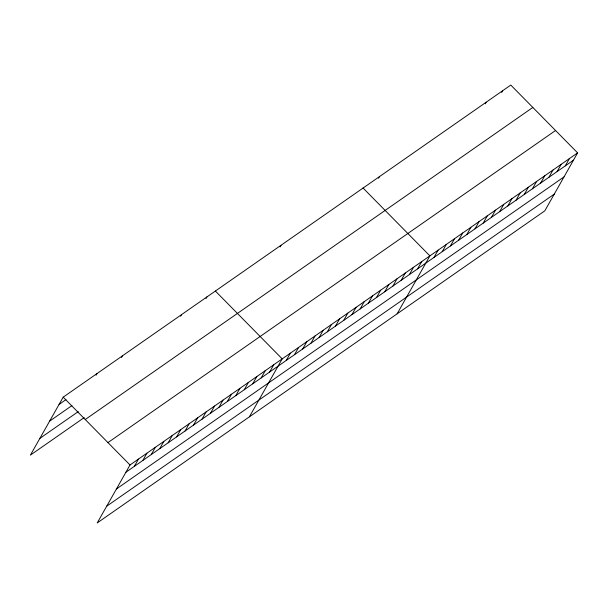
<?xml version="1.0" encoding="UTF-8"?>
<svg xmlns="http://www.w3.org/2000/svg" width="608" height="608" viewBox="0 0 608 608"><rect width="100%" height="100%" fill="white"/><g stroke="black" fill="none" stroke-linecap="round" stroke-linejoin="round"><path stroke-width="0.91" d="M577.6 152.882L130.013 464.983L97.219 522.941L544.806 210.847L577.6 152.882L510.781 85.059L63.194 397.153L30.4 455.118L84.2 417.597M96.094 375.189L97.014 373.57M121.463 357.504L122.375 355.885M180.644 316.236L181.556 314.617M206.006 298.551L206.918 296.932M134.345 466.366L138.464 459.086M142.804 460.469L146.916 453.188M151.255 454.571L155.374 447.298M159.706 448.681L163.826 441.4M168.165 442.784L172.284 435.503M280.106 246.886L281.018 245.267M176.616 436.886L180.736 429.613M185.075 430.996L189.194 423.715M193.526 425.098L197.646 417.818M201.985 419.201L206.097 411.92M210.436 413.311L214.556 406.03M218.888 407.413L223.007 400.132M227.346 401.516L231.466 394.235M235.798 395.626L239.917 388.345M244.256 389.728L248.376 382.447M252.708 383.83L256.827 376.55M261.166 377.94L265.286 370.66M378.579 178.22L379.491 176.601M269.618 372.043L273.737 364.762M249.394 416.83L282.188 358.864L215.376 291.042M286.277 360.422L290.396 353.149M294.485 354.707L298.604 347.426M302.693 348.984L306.804 341.704M310.893 343.262L315.012 335.981M319.101 337.539L323.22 330.258M327.309 331.816L331.428 324.535M335.51 326.093L339.629 318.812M343.718 320.37L347.837 313.097M351.926 314.655L356.045 307.374M360.134 308.932L364.245 301.652M368.334 303.21L372.453 295.929M485.252 103.839L486.164 102.22M376.542 297.487L380.661 290.206M384.75 291.764L388.869 284.483M501.661 92.393L502.58 90.782M392.95 286.041L397.07 278.76M401.158 280.318L405.278 273.038M409.366 274.603L413.486 267.322M417.574 268.88L421.686 261.6M397.1 313.842L429.894 255.877L363.082 188.047M433.983 257.435L438.102 250.154M442.191 251.712L446.31 244.431M450.391 245.989L454.51 238.708M458.599 240.266L462.718 232.986M466.807 234.544L470.926 227.27M475.008 228.828L479.127 221.548M483.216 223.106L487.335 215.825M491.424 217.383L495.543 210.102M499.632 211.66L503.751 204.379M507.832 205.937L511.951 198.656M516.04 200.214L520.159 192.934M524.248 194.492L528.367 187.218M532.448 188.776L536.568 181.496M540.656 183.054L544.776 175.773M548.864 177.331L552.984 170.05M557.072 171.608L561.192 164.327M565.273 165.885L569.392 158.604M59.075 404.434L65.991 399.608M49.613 421.154L71.904 405.62M39.862 438.391L78.295 411.593M85.242 419.535L532.836 107.441M107.958 442.594L555.552 130.5M125.894 472.256L573.481 160.162M116.432 488.984L564.019 176.89M106.681 506.221L554.268 194.119M63.194 397.153L130.013 464.983"/></g></svg>
